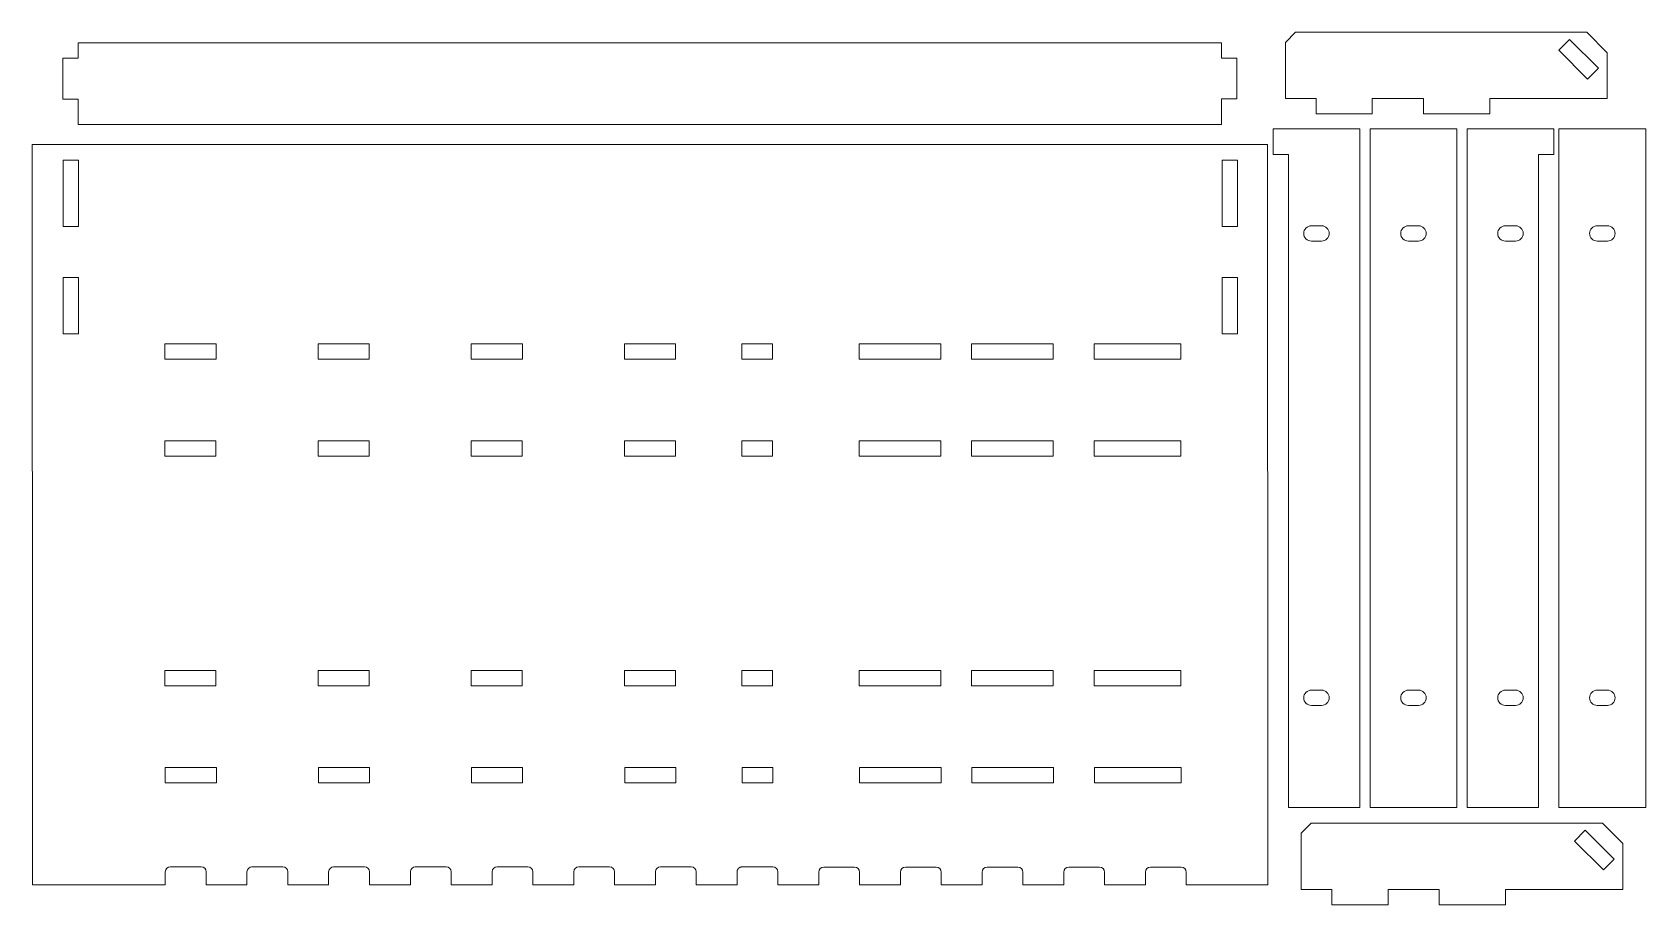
# Model space of a CAD drawing. Header units: millimetres. Extents: x -146 to 399, y -87 to 84.
# Drawn here: x 83 to 399, y -87.1 to 83.9 of the extents above; entities that cross this region are included whole.
import ezdxf

# ---------------------------------------------------------------- set-up
doc = ezdxf.new("R2010")
doc.units = ezdxf.units.MM
doc.header["$MEASUREMENT"] = 0
doc.layers.add('Layer 1', color=7, linetype='Continuous')

msp = doc.modelspace()

# ---------------------------------------------------------------- linework, layer by layer
at = {"layer": 'Layer 1', "lineweight": 9}
for points in [[(345.0166, -68.0649), (362.0166, -68.0649), (362.0166, 64.9351), (345.0166, 64.9351), (345.0166, -68.0649)], [(382.0166, -68.0649), (399.0166, -68.0649), (399.0166, 64.9351), (382.0166, 64.9351), (382.0166, -68.0649)], [(89.0166, 45.7833), (92.0166, 45.7833), (92.0166, 58.7833), (89.0166, 58.7833), (89.0166, 45.7833)], [(316.0166, 45.7833), (319.0166, 45.7833), (319.0166, 58.7833), (316.0166, 58.7833), (316.0166, 45.7833)], [(89.0166, 24.7833), (92.0166, 24.7833), (92.0166, 35.7833), (89.0166, 35.7833), (89.0166, 24.7833)], [(316.0166, 24.7833), (319.0166, 24.7833), (319.0166, 35.7833), (316.0166, 35.7833), (316.0166, 24.7833)], [(108.957, 19.7808), (118.957, 19.7808), (118.957, 22.7808), (108.957, 22.7808), (108.957, 19.7808)], [(138.957, 19.7808), (148.957, 19.7808), (148.957, 22.7808), (138.957, 22.7808), (138.957, 19.7808)], [(168.957, 19.7808), (178.957, 19.7808), (178.957, 22.7808), (168.957, 22.7808), (168.957, 19.7808)], [(198.957, 19.7808), (208.957, 19.7808), (208.957, 22.7808), (198.957, 22.7808), (198.957, 19.7808)], [(221.957, 19.7808), (227.957, 19.7808), (227.957, 22.7808), (221.957, 22.7808), (221.957, 19.7808)], [(244.957, 19.7808), (260.957, 19.7808), (260.957, 22.7808), (244.957, 22.7808), (244.957, 19.7808)], [(266.957, 19.7808), (282.957, 19.7808), (282.957, 22.7808), (266.957, 22.7808), (266.957, 19.7808)], [(290.957, 19.7808), (307.957, 19.7808), (307.957, 22.7808), (290.957, 22.7808), (290.957, 19.7808)], [(108.9408, 0.7808), (118.9408, 0.7808), (118.9408, 3.7808), (108.9408, 3.7808), (108.9408, 0.7808)], [(138.9408, 0.7808), (148.9408, 0.7808), (148.9408, 3.7808), (138.9408, 3.7808), (138.9408, 0.7808)], [(168.9408, 0.7808), (178.9408, 0.7808), (178.9408, 3.7808), (168.9408, 3.7808), (168.9408, 0.7808)], [(198.9408, 0.7808), (208.9408, 0.7808), (208.9408, 3.7808), (198.9408, 3.7808), (198.9408, 0.7808)], [(221.9408, 0.7808), (227.9408, 0.7808), (227.9408, 3.7808), (221.9408, 3.7808), (221.9408, 0.7808)], [(244.9408, 0.7808), (260.9408, 0.7808), (260.9408, 3.7808), (244.9408, 3.7808), (244.9408, 0.7808)], [(266.9408, 0.7808), (282.9408, 0.7808), (282.9408, 3.7808), (266.9408, 3.7808), (266.9408, 0.7808)], [(290.9408, 0.7808), (307.9408, 0.7808), (307.9408, 3.7808), (290.9408, 3.7808), (290.9408, 0.7808)], [(108.9408, -44.2192), (118.9408, -44.2192), (118.9408, -41.2192), (108.9408, -41.2192), (108.9408, -44.2192)], [(138.9408, -44.2192), (148.9408, -44.2192), (148.9408, -41.2192), (138.9408, -41.2192), (138.9408, -44.2192)], [(168.9408, -44.2192), (178.9408, -44.2192), (178.9408, -41.2192), (168.9408, -41.2192), (168.9408, -44.2192)], [(198.9408, -44.2192), (208.9408, -44.2192), (208.9408, -41.2192), (198.9408, -41.2192), (198.9408, -44.2192)], [(221.9408, -44.2192), (227.9408, -44.2192), (227.9408, -41.2192), (221.9408, -41.2192), (221.9408, -44.2192)], [(244.9408, -44.2192), (260.9408, -44.2192), (260.9408, -41.2192), (244.9408, -41.2192), (244.9408, -44.2192)], [(266.9408, -44.2192), (282.9408, -44.2192), (282.9408, -41.2192), (266.9408, -41.2192), (266.9408, -44.2192)], [(290.9408, -44.2192), (307.9408, -44.2192), (307.9408, -41.2192), (290.9408, -41.2192), (290.9408, -44.2192)], [(109.0166, -63.2167), (119.0166, -63.2167), (119.0166, -60.2167), (109.0166, -60.2167), (109.0166, -63.2167)], [(139.0166, -63.2167), (149.0166, -63.2167), (149.0166, -60.2167), (139.0166, -60.2167), (139.0166, -63.2167)], [(169.0166, -63.2167), (179.0166, -63.2167), (179.0166, -60.2167), (169.0166, -60.2167), (169.0166, -63.2167)], [(199.0166, -63.2167), (209.0166, -63.2167), (209.0166, -60.2167), (199.0166, -60.2167), (199.0166, -63.2167)], [(222.0166, -63.2167), (228.0166, -63.2167), (228.0166, -60.2167), (222.0166, -60.2167), (222.0166, -63.2167)], [(245.0166, -63.2167), (261.0166, -63.2167), (261.0166, -60.2167), (245.0166, -60.2167), (245.0166, -63.2167)], [(267.0166, -63.2167), (283.0166, -63.2167), (283.0166, -60.2167), (267.0166, -60.2167), (267.0166, -63.2167)], [(291.0166, -63.2167), (308.0166, -63.2167), (308.0166, -60.2167), (291.0166, -60.2167), (291.0166, -63.2167)]]:
    msp.add_lwpolyline(points, close=True, dxfattribs=at)
for points, knots in [([(334.457, 70.8687), (334.457, 70.8687), (334.457, 67.8687), (334.457, 67.8687), (334.457, 67.8687), (334.457, 67.8687), (345.457, 67.8687), (345.457, 67.8687), (345.457, 67.8687), (345.457, 67.8687), (345.457, 70.8687), (345.457, 70.8687), (345.457, 70.8687), (345.457, 70.8687), (355.457, 70.8687), (355.457, 70.8687), (355.457, 70.8687), (355.457, 70.8687), (355.457, 67.8687), (355.457, 67.8687), (355.457, 67.8687), (355.457, 67.8687), (368.457, 67.8687), (368.457, 67.8687), (368.457, 67.8687), (368.457, 67.8687), (368.457, 70.8687), (368.457, 70.8687), (368.457, 70.8687), (368.457, 70.8687), (391.457, 70.8687), (391.457, 70.8687), (391.457, 70.8687), (391.457, 70.8687), (391.457, 79.8627), (391.457, 79.8627), (391.457, 79.8627), (391.457, 79.8627), (387.4533, 83.8687), (387.4533, 83.8687), (387.4533, 83.8687), (387.4533, 83.8687), (330.4359, 83.8687), (330.4359, 83.8687), (330.4359, 83.8687), (330.4359, 83.8687), (330.4359, 83.8687), (330.4359, 83.8687), (330.4359, 83.8687), (330.4359, 83.8687), (328.457, 81.8687), (328.457, 81.8687), (328.457, 81.8687), (328.457, 81.8687), (328.457, 70.8687), (328.457, 70.8687), (328.457, 70.8687), (328.457, 70.8687), (334.457, 70.8687), (334.457, 70.8687)], [0, 0, 0, 0, 0.0625, 0.0625, 0.0625, 0.0625, 0.125, 0.125, 0.125, 0.125, 0.1875, 0.1875, 0.1875, 0.1875, 0.25, 0.25, 0.25, 0.25, 0.3125, 0.3125, 0.3125, 0.3125, 0.375, 0.375, 0.375, 0.375, 0.4375, 0.4375, 0.4375, 0.4375, 0.5, 0.5, 0.5, 0.5, 0.5625, 0.5625, 0.5625, 0.5625, 0.625, 0.625, 0.625, 0.625, 0.6875, 0.6875, 0.6875, 0.6875, 0.75, 0.75, 0.75, 0.75, 0.8125, 0.8125, 0.8125, 0.8125, 0.875, 0.875, 0.875, 0.875, 1, 1, 1, 1]), ([(384.1001, 82.4687), (384.1001, 82.4687), (389.757, 76.8118), (389.757, 76.8118), (389.757, 76.8118), (389.757, 76.8118), (387.6357, 74.6905), (387.6357, 74.6905), (387.6357, 74.6905), (387.6357, 74.6905), (381.9788, 80.3474), (381.9788, 80.3474), (381.9788, 80.3474), (381.9788, 80.3474), (384.1001, 82.4687), (384.1001, 82.4687)], [0, 0, 0, 0, 0.2, 0.2, 0.2, 0.2, 0.4, 0.4, 0.4, 0.4, 0.6, 0.6, 0.6, 0.6, 1, 1, 1, 1]), ([(91.9408, 81.7808), (91.9408, 81.7808), (315.9408, 81.7808), (315.9408, 81.7808), (315.9408, 81.7808), (315.9408, 81.7808), (315.9408, 78.7964), (315.9408, 78.7964), (315.9408, 78.7964), (315.9408, 78.7964), (318.9408, 78.7964), (318.9408, 78.7964), (318.9408, 78.7964), (318.9408, 78.7964), (318.9408, 70.7964), (318.9408, 70.7964), (318.9408, 70.7964), (318.9408, 70.7964), (315.9408, 70.7964), (315.9408, 70.7964), (315.9408, 70.7964), (315.9408, 70.7964), (315.9408, 65.7808), (315.9408, 65.7808), (315.9408, 65.7808), (315.9408, 65.7808), (91.9408, 65.7808), (91.9408, 65.7808), (91.9408, 65.7808), (91.9408, 65.7808), (91.9408, 70.7808), (91.9408, 70.7808), (91.9408, 70.7808), (91.9408, 70.7808), (88.9408, 70.7808), (88.9408, 70.7808), (88.9408, 70.7808), (88.9408, 70.7808), (88.9408, 78.7808), (88.9408, 78.7808), (88.9408, 78.7808), (88.9408, 78.7808), (91.9408, 78.7808), (91.9408, 78.7808), (91.9408, 78.7808), (91.9408, 78.7808), (91.9408, 81.7808), (91.9408, 81.7808)], [0, 0, 0, 0, 0.07692308, 0.07692308, 0.07692308, 0.07692308, 0.15384615, 0.15384615, 0.15384615, 0.15384615, 0.23076923, 0.23076923, 0.23076923, 0.23076923, 0.30769231, 0.30769231, 0.30769231, 0.30769231, 0.38461538, 0.38461538, 0.38461538, 0.38461538, 0.46153846, 0.46153846, 0.46153846, 0.46153846, 0.53846154, 0.53846154, 0.53846154, 0.53846154, 0.61538462, 0.61538462, 0.61538462, 0.61538462, 0.69230769, 0.69230769, 0.69230769, 0.69230769, 0.76923077, 0.76923077, 0.76923077, 0.76923077, 0.84615385, 0.84615385, 0.84615385, 0.84615385, 1, 1, 1, 1]), ([(326.0166, 64.9351), (326.0166, 64.9351), (343.0166, 64.9351), (343.0166, 64.9351), (343.0166, 64.9351), (343.0166, 64.9351), (343.0166, 59.9351), (343.0166, 59.9351), (343.0166, 59.9351), (343.0166, 59.9351), (343.0166, -68.0649), (343.0166, -68.0649), (343.0166, -68.0649), (343.0166, -68.0649), (329.0166, -68.0649), (329.0166, -68.0649), (329.0166, -68.0649), (329.0166, -68.0649), (329.0166, 59.9351), (329.0166, 59.9351), (329.0166, 59.9351), (329.0166, 59.9351), (326.0166, 59.9351), (326.0166, 59.9351), (326.0166, 59.9351), (326.0166, 59.9351), (326.0166, 64.9351), (326.0166, 64.9351)], [0, 0, 0, 0, 0.125, 0.125, 0.125, 0.125, 0.25, 0.25, 0.25, 0.25, 0.375, 0.375, 0.375, 0.375, 0.5, 0.5, 0.5, 0.5, 0.625, 0.625, 0.625, 0.625, 0.75, 0.75, 0.75, 0.75, 1, 1, 1, 1]), ([(381.0166, 64.9351), (381.0166, 64.9351), (364.0166, 64.9351), (364.0166, 64.9351), (364.0166, 64.9351), (364.0166, 64.9351), (364.0166, 59.9351), (364.0166, 59.9351), (364.0166, 59.9351), (364.0166, 59.9351), (364.0166, -68.0649), (364.0166, -68.0649), (364.0166, -68.0649), (364.0166, -68.0649), (378.0166, -68.0649), (378.0166, -68.0649), (378.0166, -68.0649), (378.0166, -68.0649), (378.0166, 59.9351), (378.0166, 59.9351), (378.0166, 59.9351), (378.0166, 59.9351), (381.0166, 59.9351), (381.0166, 59.9351), (381.0166, 59.9351), (381.0166, 59.9351), (381.0166, 64.9351), (381.0166, 64.9351)], [0, 0, 0, 0, 0.125, 0.125, 0.125, 0.125, 0.25, 0.25, 0.25, 0.25, 0.375, 0.375, 0.375, 0.375, 0.5, 0.5, 0.5, 0.5, 0.625, 0.625, 0.625, 0.625, 0.75, 0.75, 0.75, 0.75, 1, 1, 1, 1]), ([(83.0166, -66.2167), (83.0166, -66.2167), (83.0166, -83.2167), (83.0166, -83.2167), (83.0166, -83.2167), (83.0166, -83.2167), (109.0166, -83.2167), (109.0166, -83.2167), (109.0166, -83.2167), (109.0166, -83.2167), (109.0166, -80.6683), (109.0166, -80.6683), (109.0166, -80.6683), (109.0166, -80.1307), (109.4565, -79.6906), (109.9943, -79.6906), (109.9943, -79.6906), (109.9943, -79.6906), (116.0389, -79.6906), (116.0389, -79.6906), (116.0389, -79.6906), (116.5767, -79.6906), (117.0166, -80.131), (117.0166, -80.6683), (117.0166, -80.6683), (117.0166, -80.6683), (117.0166, -83.2167), (117.0166, -83.2167), (117.0166, -83.2167), (117.0166, -83.2167), (125.0166, -83.2167), (125.0166, -83.2167), (125.0166, -83.2167), (125.0166, -83.2167), (125.0166, -80.6944), (125.0166, -80.6944), (125.0166, -80.6944), (125.0166, -80.1566), (125.4565, -79.7167), (125.9943, -79.7167), (125.9943, -79.7167), (125.9943, -79.7167), (132.0389, -79.7167), (132.0389, -79.7167), (132.0389, -79.7167), (132.5767, -79.7167), (133.0166, -80.1571), (133.0166, -80.6944), (133.0166, -80.6944), (133.0166, -80.6944), (133.0166, -83.2167), (133.0166, -83.2167), (133.0166, -83.2167), (133.0166, -83.2167), (141.0166, -83.2167), (141.0166, -83.2167), (141.0166, -83.2167), (141.0166, -83.2167), (141.0166, -80.6944), (141.0166, -80.6944), (141.0166, -80.6944), (141.0166, -80.1566), (141.4565, -79.7167), (141.9943, -79.7167), (141.9943, -79.7167), (141.9943, -79.7167), (148.0389, -79.7167), (148.0389, -79.7167), (148.0389, -79.7167), (148.5767, -79.7167), (149.0166, -80.1571), (149.0166, -80.6944), (149.0166, -80.6944), (149.0166, -80.6944), (149.0166, -83.2167), (149.0166, -83.2167), (149.0166, -83.2167), (149.0166, -83.2167), (157.0166, -83.2167), (157.0166, -83.2167), (157.0166, -83.2167), (157.0166, -83.2167), (157.0166, -80.6944), (157.0166, -80.6944), (157.0166, -80.6944), (157.0166, -80.1566), (157.4565, -79.7167), (157.9943, -79.7167), (157.9943, -79.7167), (157.9943, -79.7167), (164.0389, -79.7167), (164.0389, -79.7167), (164.0389, -79.7167), (164.5767, -79.7167), (165.0166, -80.1571), (165.0166, -80.6944), (165.0166, -80.6944), (165.0166, -80.6944), (165.0166, -83.2167), (165.0166, -83.2167), (165.0166, -83.2167), (165.0166, -83.2167), (173.0166, -83.2167), (173.0166, -83.2167), (173.0166, -83.2167), (173.0166, -83.2167), (173.0166, -80.6944), (173.0166, -80.6944), (173.0166, -80.6944), (173.0166, -80.1566), (173.4565, -79.7167), (173.9943, -79.7167), (173.9943, -79.7167), (173.9943, -79.7167), (180.0389, -79.7167), (180.0389, -79.7167), (180.0389, -79.7167), (180.5767, -79.7167), (181.0166, -80.1571), (181.0166, -80.6944), (181.0166, -80.6944), (181.0166, -80.6944), (181.0166, -83.2167), (181.0166, -83.2167), (181.0166, -83.2167), (181.0166, -83.2167), (189.0166, -83.2167), (189.0166, -83.2167), (189.0166, -83.2167), (189.0166, -83.2167), (189.0166, -80.6944), (189.0166, -80.6944), (189.0166, -80.6944), (189.0166, -80.1566), (189.4565, -79.7167), (189.9943, -79.7167), (189.9943, -79.7167), (189.9943, -79.7167), (196.0389, -79.7167), (196.0389, -79.7167), (196.0389, -79.7167), (196.5767, -79.7167), (197.0166, -80.1571), (197.0166, -80.6944), (197.0166, -80.6944), (197.0166, -80.6944), (197.0166, -83.2167), (197.0166, -83.2167), (197.0166, -83.2167), (197.0166, -83.2167), (205.0166, -83.2167), (205.0166, -83.2167), (205.0166, -83.2167), (205.0166, -83.2167), (205.0166, -80.6944), (205.0166, -80.6944), (205.0166, -80.6944), (205.0166, -80.1566), (205.4565, -79.7167), (205.9943, -79.7167), (205.9943, -79.7167), (205.9943, -79.7167), (212.0389, -79.7167), (212.0389, -79.7167), (212.0389, -79.7167), (212.5767, -79.7167), (213.0166, -80.1571), (213.0166, -80.6944), (213.0166, -80.6944), (213.0166, -80.6944), (213.0166, -83.2167), (213.0166, -83.2167), (213.0166, -83.2167), (213.0166, -83.2167), (221.0166, -83.2167), (221.0166, -83.2167), (221.0166, -83.2167), (221.0166, -83.2167), (221.0166, -80.6944), (221.0166, -80.6944), (221.0166, -80.6944), (221.0166, -80.6944), (221.0169, -80.6693), (221.0169, -80.6693), (221.0169, -80.6693), (221.0169, -80.6693), (221.0179, -80.6443), (221.0179, -80.6443), (221.0179, -80.6443), (221.0179, -80.6443), (221.0195, -80.6195), (221.0195, -80.6195), (221.0195, -80.6195), (221.0195, -80.6195), (221.0217, -80.5948), (221.0217, -80.5948), (221.0217, -80.5948), (221.0217, -80.5948), (221.0245, -80.5704), (221.0245, -80.5704), (221.0245, -80.5704), (221.0245, -80.5704), (221.0245, -80.5703), (221.0245, -80.5703), (221.0245, -80.5703), (221.0245, -80.5703), (221.0279, -80.5461), (221.0279, -80.5461), (221.0279, -80.5461), (221.0279, -80.5461), (221.0279, -80.546), (221.0279, -80.546), (221.0279, -80.546), (221.0279, -80.546), (221.0319, -80.522), (221.0319, -80.522), (221.0319, -80.522), (221.0319, -80.522), (221.0319, -80.5219), (221.0319, -80.5219), (221.0319, -80.5219), (221.0319, -80.5219), (221.0366, -80.4981), (221.0366, -80.4981), (221.0366, -80.4981), (221.0366, -80.4981), (221.0366, -80.498), (221.0366, -80.498), (221.0366, -80.498), (221.0399, -80.4822), (221.0435, -80.4665), (221.0475, -80.4509), (221.0475, -80.4509), (221.0475, -80.4509), (221.0475, -80.4508), (221.0475, -80.4508), (221.0475, -80.4508), (221.0515, -80.4352), (221.0559, -80.4199), (221.0607, -80.4046), (221.0607, -80.4046), (221.0607, -80.4046), (221.0607, -80.4045), (221.0607, -80.4045), (221.0607, -80.4045), (221.0607, -80.4045), (221.0682, -80.3818), (221.0682, -80.3818), (221.0682, -80.3818), (221.0682, -80.3818), (221.0682, -80.3817), (221.0682, -80.3817), (221.0682, -80.3817), (221.0682, -80.3817), (221.0762, -80.3592), (221.0762, -80.3592), (221.0762, -80.3592), (221.0762, -80.3592), (221.0762, -80.3591), (221.0762, -80.3591), (221.0762, -80.3591), (221.0762, -80.3591), (221.0847, -80.3369), (221.0847, -80.3369), (221.0847, -80.3369), (221.0847, -80.3369), (221.0847, -80.3368), (221.0847, -80.3368), (221.0847, -80.3368), (221.0905, -80.322), (221.0967, -80.3075), (221.1033, -80.2931), (221.1033, -80.2931), (221.1033, -80.2931), (221.1033, -80.293), (221.1033, -80.293), (221.1033, -80.293), (221.1033, -80.293), (221.1134, -80.2716), (221.1134, -80.2716), (221.1134, -80.2716), (221.1134, -80.2716), (221.1134, -80.2715), (221.1134, -80.2715), (221.1134, -80.2715), (221.1134, -80.2715), (221.124, -80.2504), (221.124, -80.2504), (221.124, -80.2504), (221.124, -80.2504), (221.124, -80.2503), (221.124, -80.2503), (221.124, -80.2503), (221.1313, -80.2363), (221.1387, -80.2224), (221.1466, -80.2088), (221.1466, -80.2088), (221.1466, -80.2088), (221.1466, -80.2087), (221.1466, -80.2087), (221.1466, -80.2087), (221.1545, -80.1952), (221.1627, -80.1817), (221.1712, -80.1685), (221.1712, -80.1685), (221.1712, -80.1685), (221.1712, -80.1684), (221.1712, -80.1684), (221.1712, -80.1684), (221.1797, -80.1553), (221.1885, -80.1423), (221.1976, -80.1295), (221.1976, -80.1295), (221.1976, -80.1295), (221.1976, -80.1294), (221.1976, -80.1294), (221.1976, -80.1294), (221.1976, -80.1294), (221.2115, -80.1105), (221.2115, -80.1105), (221.2115, -80.1105), (221.2115, -80.1105), (221.2115, -80.1104), (221.2115, -80.1104), (221.2115, -80.1104), (221.2115, -80.1104), (221.2258, -80.0918), (221.2258, -80.0918), (221.2258, -80.0918), (221.2258, -80.0918), (221.2258, -80.0917), (221.2258, -80.0917), (221.2258, -80.0917), (221.2258, -80.0917), (221.2406, -80.0735), (221.2406, -80.0735), (221.2406, -80.0735), (221.2406, -80.0735), (221.2406, -80.0734), (221.2406, -80.0734), (221.2406, -80.0734), (221.2556, -80.0554), (221.2712, -80.0378), (221.2874, -80.0208), (221.2874, -80.0208), (221.2874, -80.0208), (221.2874, -80.0207), (221.2874, -80.0207), (221.2874, -80.0207), (221.2874, -80.0207), (221.3038, -80.004), (221.3038, -80.004), (221.3038, -80.004), (221.3038, -80.004), (221.3038, -80.0039), (221.3038, -80.0039), (221.3038, -80.0039), (221.3038, -80.0039), (221.3206, -79.9876), (221.3206, -79.9876), (221.3206, -79.9876), (221.3206, -79.9876), (221.3206, -79.9875), (221.3206, -79.9875), (221.3206, -79.9875), (221.3375, -79.9713), (221.3552, -79.9558), (221.3733, -79.9408), (221.3733, -79.9408), (221.3733, -79.9408), (221.3733, -79.9407), (221.3733, -79.9407), (221.3733, -79.9407), (221.3733, -79.9407), (221.3916, -79.926), (221.3916, -79.926), (221.3916, -79.926), (221.3916, -79.926), (221.3916, -79.9259), (221.3916, -79.9259), (221.3916, -79.9259), (221.3916, -79.9259), (221.4103, -79.9117), (221.4103, -79.9117), (221.4103, -79.9117), (221.4103, -79.9117), (221.4103, -79.9116), (221.4103, -79.9116), (221.4103, -79.9116), (221.4103, -79.9116), (221.4293, -79.8978), (221.4293, -79.8978), (221.4293, -79.8978), (221.4293, -79.8978), (221.4293, -79.8977), (221.4293, -79.8977), (221.4293, -79.8977), (221.4421, -79.8886), (221.4551, -79.8798), (221.4683, -79.8713), (221.4683, -79.8713), (221.4683, -79.8713), (221.4883, -79.8588), (221.4883, -79.8588), (221.4883, -79.8588), (221.4883, -79.8588), (221.4883, -79.8587), (221.4883, -79.8587), (221.4883, -79.8587), (221.5085, -79.8464), (221.5291, -79.8349), (221.5502, -79.8241), (221.5502, -79.8241), (221.5502, -79.8241), (221.5714, -79.8135), (221.5714, -79.8135), (221.5714, -79.8135), (221.5714, -79.8135), (221.5929, -79.8035), (221.5929, -79.8035), (221.5929, -79.8035), (221.5929, -79.8035), (221.5929, -79.8034), (221.5929, -79.8034), (221.5929, -79.8034), (221.5929, -79.8034), (221.6147, -79.7939), (221.6147, -79.7939), (221.6147, -79.7939), (221.6147, -79.7939), (221.6147, -79.7938), (221.6147, -79.7938), (221.6147, -79.7938), (221.6147, -79.7938), (221.6367, -79.7848), (221.6367, -79.7848), (221.6367, -79.7848), (221.6367, -79.7848), (221.659, -79.7763), (221.659, -79.7763), (221.659, -79.7763), (221.659, -79.7763), (221.6816, -79.7683), (221.6816, -79.7683), (221.6816, -79.7683), (221.6816, -79.7683), (221.7044, -79.7609), (221.7044, -79.7609), (221.7044, -79.7609), (221.7044, -79.7609), (221.7044, -79.7608), (221.7044, -79.7608), (221.7044, -79.7608), (221.7044, -79.7608), (221.7274, -79.754), (221.7274, -79.754), (221.7274, -79.754), (221.7274, -79.754), (221.7274, -79.7539), (221.7274, -79.7539), (221.7274, -79.7539), (221.7274, -79.7539), (221.7507, -79.7476), (221.7507, -79.7476), (221.7507, -79.7476), (221.7507, -79.7476), (221.7742, -79.7419), (221.7742, -79.7419), (221.7742, -79.7419), (221.7742, -79.7419), (221.7742, -79.7418), (221.7742, -79.7418), (221.7742, -79.7418), (221.7742, -79.7418), (221.7979, -79.7367), (221.7979, -79.7367), (221.7979, -79.7367), (221.7979, -79.7367), (221.8218, -79.732), (221.8218, -79.732), (221.8218, -79.732), (221.8218, -79.732), (221.8459, -79.728), (221.8459, -79.728), (221.8459, -79.728), (221.8459, -79.728), (221.8702, -79.7246), (221.8702, -79.7246), (221.8702, -79.7246), (221.8702, -79.7246), (221.8947, -79.7218), (221.8947, -79.7218), (221.8947, -79.7218), (221.8947, -79.7218), (221.9194, -79.7196), (221.9194, -79.7196), (221.9194, -79.7196), (221.9194, -79.7196), (221.9442, -79.718), (221.9442, -79.718), (221.9442, -79.718), (221.9442, -79.718), (221.9692, -79.717), (221.9692, -79.717), (221.9692, -79.717), (221.9692, -79.717), (221.9943, -79.7167), (221.9943, -79.7167), (221.9943, -79.7167), (221.9943, -79.7167), (228.0389, -79.7167), (228.0389, -79.7167), (228.0389, -79.7167), (228.5767, -79.7167), (229.0166, -80.1571), (229.0166, -80.6944), (229.0166, -80.6944), (229.0166, -80.6944), (229.0166, -83.2167), (229.0166, -83.2167), (229.0166, -83.2167), (229.0166, -83.2167), (237.0166, -83.2167), (237.0166, -83.2167), (237.0166, -83.2167), (237.0166, -83.2167), (237.0166, -80.7205), (237.0166, -80.7205), (237.0166, -80.7205), (237.0166, -80.1827), (237.4565, -79.7428), (237.9943, -79.7428), (237.9943, -79.7428), (237.9943, -79.7428), (244.0389, -79.7428), (244.0389, -79.7428), (244.0389, -79.7428), (244.5767, -79.7428), (245.0166, -80.1832), (245.0166, -80.7205), (245.0166, -80.7205), (245.0166, -80.7205), (245.0166, -83.2167), (245.0166, -83.2167), (245.0166, -83.2167), (245.0166, -83.2167), (253.0166, -83.2167), (253.0166, -83.2167), (253.0166, -83.2167), (253.0166, -83.2167), (253.0166, -80.7205), (253.0166, -80.7205), (253.0166, -80.7205), (253.0166, -80.1827), (253.4565, -79.7428), (253.9943, -79.7428), (253.9943, -79.7428), (253.9943, -79.7428), (260.0389, -79.7428), (260.0389, -79.7428), (260.0389, -79.7428), (260.5767, -79.7428), (261.0166, -80.1832), (261.0166, -80.7205), (261.0166, -80.7205), (261.0166, -80.7205), (261.0166, -83.2167), (261.0166, -83.2167), (261.0166, -83.2167), (261.0166, -83.2167), (269.0166, -83.2167), (269.0166, -83.2167), (269.0166, -83.2167), (269.0166, -83.2167), (269.0166, -80.7205), (269.0166, -80.7205), (269.0166, -80.7205), (269.0166, -80.1827), (269.4565, -79.7428), (269.9943, -79.7428), (269.9943, -79.7428), (269.9943, -79.7428), (276.0389, -79.7428), (276.0389, -79.7428), (276.0389, -79.7428), (276.5767, -79.7428), (277.0166, -80.1832), (277.0166, -80.7205), (277.0166, -80.7205), (277.0166, -80.7205), (277.0166, -83.2167), (277.0166, -83.2167), (277.0166, -83.2167), (277.0166, -83.2167), (285.0166, -83.2167), (285.0166, -83.2167), (285.0166, -83.2167), (285.0166, -83.2167), (285.0166, -80.7205), (285.0166, -80.7205), (285.0166, -80.7205), (285.0166, -80.1827), (285.4565, -79.7428), (285.9943, -79.7428), (285.9943, -79.7428), (285.9943, -79.7428), (292.0389, -79.7428), (292.0389, -79.7428), (292.0389, -79.7428), (292.5767, -79.7428), (293.0166, -80.1832), (293.0166, -80.7205), (293.0166, -80.7205), (293.0166, -80.7205), (293.0166, -83.2167), (293.0166, -83.2167), (293.0166, -83.2167), (293.0166, -83.2167), (301.0166, -83.2167), (301.0166, -83.2167), (301.0166, -83.2167), (301.0166, -83.2167), (301.0166, -80.7205), (301.0166, -80.7205), (301.0166, -80.7205), (301.0166, -80.1827), (301.4565, -79.7428), (301.9943, -79.7428), (301.9943, -79.7428), (301.9943, -79.7428), (308.0389, -79.7428), (308.0389, -79.7428), (308.0389, -79.7428), (308.5766, -79.7428), (309.0166, -80.1832), (309.0166, -80.7205), (309.0166, -80.7205), (309.0166, -80.7205), (309.0166, -83.2167), (309.0166, -83.2167), (309.0166, -83.2167), (309.0166, -83.2167), (325.0166, -83.2167), (325.0166, -83.2167), (325.0166, -83.2167), (325.0166, -83.2167), (325.0166, -66.2167), (325.0166, -66.2167), (325.0166, -66.2167), (325.0166, -66.2167), (324.957, 61.8505), (324.957, 61.8505), (324.957, 61.8505), (324.957, 61.8505), (82.957, 61.8505), (82.957, 61.8505), (82.957, 61.8505), (82.957, 61.8505), (83.0166, -66.2167), (83.0166, -66.2167)], [0, 0, 0, 0, 0.0060241, 0.0060241, 0.0060241, 0.0060241, 0.01204819, 0.01204819, 0.01204819, 0.01204819, 0.01807229, 0.01807229, 0.01807229, 0.01807229, 0.02409639, 0.02409639, 0.02409639, 0.02409639, 0.03012048, 0.03012048, 0.03012048, 0.03012048, 0.03614458, 0.03614458, 0.03614458, 0.03614458, 0.04216867, 0.04216867, 0.04216867, 0.04216867, 0.04819277, 0.04819277, 0.04819277, 0.04819277, 0.05421687, 0.05421687, 0.05421687, 0.05421687, 0.06024096, 0.06024096, 0.06024096, 0.06024096, 0.06626506, 0.06626506, 0.06626506, 0.06626506, 0.07228916, 0.07228916, 0.07228916, 0.07228916, 0.07831325, 0.07831325, 0.07831325, 0.07831325, 0.08433735, 0.08433735, 0.08433735, 0.08433735, 0.09036145, 0.09036145, 0.09036145, 0.09036145, 0.09638554, 0.09638554, 0.09638554, 0.09638554, 0.10240964, 0.10240964, 0.10240964, 0.10240964, 0.10843373, 0.10843373, 0.10843373, 0.10843373, 0.11445783, 0.11445783, 0.11445783, 0.11445783, 0.12048193, 0.12048193, 0.12048193, 0.12048193, 0.12650602, 0.12650602, 0.12650602, 0.12650602, 0.13253012, 0.13253012, 0.13253012, 0.13253012, 0.13855422, 0.13855422, 0.13855422, 0.13855422, 0.14457831, 0.14457831, 0.14457831, 0.14457831, 0.15060241, 0.15060241, 0.15060241, 0.15060241, 0.15662651, 0.15662651, 0.15662651, 0.15662651, 0.1626506, 0.1626506, 0.1626506, 0.1626506, 0.1686747, 0.1686747, 0.1686747, 0.1686747, 0.1746988, 0.1746988, 0.1746988, 0.1746988, 0.18072289, 0.18072289, 0.18072289, 0.18072289, 0.18674699, 0.18674699, 0.18674699, 0.18674699, 0.19277108, 0.19277108, 0.19277108, 0.19277108, 0.19879518, 0.19879518, 0.19879518, 0.19879518, 0.20481928, 0.20481928, 0.20481928, 0.20481928, 0.21084337, 0.21084337, 0.21084337, 0.21084337, 0.21686747, 0.21686747, 0.21686747, 0.21686747, 0.22289157, 0.22289157, 0.22289157, 0.22289157, 0.22891566, 0.22891566, 0.22891566, 0.22891566, 0.23493976, 0.23493976, 0.23493976, 0.23493976, 0.24096386, 0.24096386, 0.24096386, 0.24096386, 0.24698795, 0.24698795, 0.24698795, 0.24698795, 0.25301205, 0.25301205, 0.25301205, 0.25301205, 0.25903614, 0.25903614, 0.25903614, 0.25903614, 0.26506024, 0.26506024, 0.26506024, 0.26506024, 0.27108434, 0.27108434, 0.27108434, 0.27108434, 0.27710843, 0.27710843, 0.27710843, 0.27710843, 0.28313253, 0.28313253, 0.28313253, 0.28313253, 0.28915663, 0.28915663, 0.28915663, 0.28915663, 0.29518072, 0.29518072, 0.29518072, 0.29518072, 0.30120482, 0.30120482, 0.30120482, 0.30120482, 0.30722892, 0.30722892, 0.30722892, 0.30722892, 0.31325301, 0.31325301, 0.31325301, 0.31325301, 0.31927711, 0.31927711, 0.31927711, 0.31927711, 0.3253012, 0.3253012, 0.3253012, 0.3253012, 0.3313253, 0.3313253, 0.3313253, 0.3313253, 0.3373494, 0.3373494, 0.3373494, 0.3373494, 0.34337349, 0.34337349, 0.34337349, 0.34337349, 0.34939759, 0.34939759, 0.34939759, 0.34939759, 0.35542169, 0.35542169, 0.35542169, 0.35542169, 0.36144578, 0.36144578, 0.36144578, 0.36144578, 0.36746988, 0.36746988, 0.36746988, 0.36746988, 0.37349398, 0.37349398, 0.37349398, 0.37349398, 0.37951807, 0.37951807, 0.37951807, 0.37951807, 0.38554217, 0.38554217, 0.38554217, 0.38554217, 0.39156627, 0.39156627, 0.39156627, 0.39156627, 0.39759036, 0.39759036, 0.39759036, 0.39759036, 0.40361446, 0.40361446, 0.40361446, 0.40361446, 0.40963855, 0.40963855, 0.40963855, 0.40963855, 0.41566265, 0.41566265, 0.41566265, 0.41566265, 0.42168675, 0.42168675, 0.42168675, 0.42168675, 0.42771084, 0.42771084, 0.42771084, 0.42771084, 0.43373494, 0.43373494, 0.43373494, 0.43373494, 0.43975904, 0.43975904, 0.43975904, 0.43975904, 0.44578313, 0.44578313, 0.44578313, 0.44578313, 0.45180723, 0.45180723, 0.45180723, 0.45180723, 0.45783133, 0.45783133, 0.45783133, 0.45783133, 0.46385542, 0.46385542, 0.46385542, 0.46385542, 0.46987952, 0.46987952, 0.46987952, 0.46987952, 0.47590361, 0.47590361, 0.47590361, 0.47590361, 0.48192771, 0.48192771, 0.48192771, 0.48192771, 0.48795181, 0.48795181, 0.48795181, 0.48795181, 0.4939759, 0.4939759, 0.4939759, 0.4939759, 0.5, 0.5, 0.5, 0.5, 0.5060241, 0.5060241, 0.5060241, 0.5060241, 0.51204819, 0.51204819, 0.51204819, 0.51204819, 0.51807229, 0.51807229, 0.51807229, 0.51807229, 0.52409639, 0.52409639, 0.52409639, 0.52409639, 0.53012048, 0.53012048, 0.53012048, 0.53012048, 0.53614458, 0.53614458, 0.53614458, 0.53614458, 0.54216867, 0.54216867, 0.54216867, 0.54216867, 0.54819277, 0.54819277, 0.54819277, 0.54819277, 0.55421687, 0.55421687, 0.55421687, 0.55421687, 0.56024096, 0.56024096, 0.56024096, 0.56024096, 0.56626506, 0.56626506, 0.56626506, 0.56626506, 0.57228916, 0.57228916, 0.57228916, 0.57228916, 0.57831325, 0.57831325, 0.57831325, 0.57831325, 0.58433735, 0.58433735, 0.58433735, 0.58433735, 0.59036145, 0.59036145, 0.59036145, 0.59036145, 0.59638554, 0.59638554, 0.59638554, 0.59638554, 0.60240964, 0.60240964, 0.60240964, 0.60240964, 0.60843373, 0.60843373, 0.60843373, 0.60843373, 0.61445783, 0.61445783, 0.61445783, 0.61445783, 0.62048193, 0.62048193, 0.62048193, 0.62048193, 0.62650602, 0.62650602, 0.62650602, 0.62650602, 0.63253012, 0.63253012, 0.63253012, 0.63253012, 0.63855422, 0.63855422, 0.63855422, 0.63855422, 0.64457831, 0.64457831, 0.64457831, 0.64457831, 0.65060241, 0.65060241, 0.65060241, 0.65060241, 0.65662651, 0.65662651, 0.65662651, 0.65662651, 0.6626506, 0.6626506, 0.6626506, 0.6626506, 0.6686747, 0.6686747, 0.6686747, 0.6686747, 0.6746988, 0.6746988, 0.6746988, 0.6746988, 0.68072289, 0.68072289, 0.68072289, 0.68072289, 0.68674699, 0.68674699, 0.68674699, 0.68674699, 0.69277108, 0.69277108, 0.69277108, 0.69277108, 0.69879518, 0.69879518, 0.69879518, 0.69879518, 0.70481928, 0.70481928, 0.70481928, 0.70481928, 0.71084337, 0.71084337, 0.71084337, 0.71084337, 0.71686747, 0.71686747, 0.71686747, 0.71686747, 0.72289157, 0.72289157, 0.72289157, 0.72289157, 0.72891566, 0.72891566, 0.72891566, 0.72891566, 0.73493976, 0.73493976, 0.73493976, 0.73493976, 0.74096386, 0.74096386, 0.74096386, 0.74096386, 0.74698795, 0.74698795, 0.74698795, 0.74698795, 0.75301205, 0.75301205, 0.75301205, 0.75301205, 0.75903614, 0.75903614, 0.75903614, 0.75903614, 0.76506024, 0.76506024, 0.76506024, 0.76506024, 0.77108434, 0.77108434, 0.77108434, 0.77108434, 0.77710843, 0.77710843, 0.77710843, 0.77710843, 0.78313253, 0.78313253, 0.78313253, 0.78313253, 0.78915663, 0.78915663, 0.78915663, 0.78915663, 0.79518072, 0.79518072, 0.79518072, 0.79518072, 0.80120482, 0.80120482, 0.80120482, 0.80120482, 0.80722892, 0.80722892, 0.80722892, 0.80722892, 0.81325301, 0.81325301, 0.81325301, 0.81325301, 0.81927711, 0.81927711, 0.81927711, 0.81927711, 0.8253012, 0.8253012, 0.8253012, 0.8253012, 0.8313253, 0.8313253, 0.8313253, 0.8313253, 0.8373494, 0.8373494, 0.8373494, 0.8373494, 0.84337349, 0.84337349, 0.84337349, 0.84337349, 0.84939759, 0.84939759, 0.84939759, 0.84939759, 0.85542169, 0.85542169, 0.85542169, 0.85542169, 0.86144578, 0.86144578, 0.86144578, 0.86144578, 0.86746988, 0.86746988, 0.86746988, 0.86746988, 0.87349398, 0.87349398, 0.87349398, 0.87349398, 0.87951807, 0.87951807, 0.87951807, 0.87951807, 0.88554217, 0.88554217, 0.88554217, 0.88554217, 0.89156627, 0.89156627, 0.89156627, 0.89156627, 0.89759036, 0.89759036, 0.89759036, 0.89759036, 0.90361446, 0.90361446, 0.90361446, 0.90361446, 0.90963855, 0.90963855, 0.90963855, 0.90963855, 0.91566265, 0.91566265, 0.91566265, 0.91566265, 0.92168675, 0.92168675, 0.92168675, 0.92168675, 0.92771084, 0.92771084, 0.92771084, 0.92771084, 0.93373494, 0.93373494, 0.93373494, 0.93373494, 0.93975904, 0.93975904, 0.93975904, 0.93975904, 0.94578313, 0.94578313, 0.94578313, 0.94578313, 0.95180723, 0.95180723, 0.95180723, 0.95180723, 0.95783133, 0.95783133, 0.95783133, 0.95783133, 0.96385542, 0.96385542, 0.96385542, 0.96385542, 0.96987952, 0.96987952, 0.96987952, 0.96987952, 0.97590361, 0.97590361, 0.97590361, 0.97590361, 0.98192771, 0.98192771, 0.98192771, 0.98192771, 0.98795181, 0.98795181, 0.98795181, 0.98795181, 1, 1, 1, 1]), ([(333.5166, 45.9351), (333.5166, 45.9351), (335.5166, 45.9351), (335.5166, 45.9351), (335.5166, 45.9351), (336.3416, 45.9351), (337.0166, 45.2601), (337.0166, 44.4351), (337.0166, 44.4351), (337.0166, 44.4351), (337.0166, 44.4351), (337.0166, 44.4351), (337.0166, 44.4351), (337.0166, 43.6101), (336.3416, 42.9351), (335.5166, 42.9351), (335.5166, 42.9351), (335.5166, 42.9351), (333.5166, 42.9351), (333.5166, 42.9351), (333.5166, 42.9351), (332.6916, 42.9351), (332.0166, 43.6101), (332.0166, 44.4351), (332.0166, 44.4351), (332.0166, 44.4351), (332.0166, 44.4351), (332.0166, 44.4351), (332.0166, 44.4351), (332.0166, 45.2601), (332.6916, 45.9351), (333.5166, 45.9351)], [0, 0, 0, 0, 0.11111111, 0.11111111, 0.11111111, 0.11111111, 0.22222222, 0.22222222, 0.22222222, 0.22222222, 0.33333333, 0.33333333, 0.33333333, 0.33333333, 0.44444444, 0.44444444, 0.44444444, 0.44444444, 0.55555556, 0.55555556, 0.55555556, 0.55555556, 0.66666667, 0.66666667, 0.66666667, 0.66666667, 0.77777778, 0.77777778, 0.77777778, 0.77777778, 1, 1, 1, 1]), ([(352.5166, 45.9351), (352.5166, 45.9351), (354.5166, 45.9351), (354.5166, 45.9351), (354.5166, 45.9351), (355.3416, 45.9351), (356.0166, 45.2601), (356.0166, 44.4351), (356.0166, 44.4351), (356.0166, 44.4351), (356.0166, 44.4351), (356.0166, 44.4351), (356.0166, 44.4351), (356.0166, 43.6101), (355.3416, 42.9351), (354.5166, 42.9351), (354.5166, 42.9351), (354.5166, 42.9351), (352.5166, 42.9351), (352.5166, 42.9351), (352.5166, 42.9351), (351.6916, 42.9351), (351.0166, 43.6101), (351.0166, 44.4351), (351.0166, 44.4351), (351.0166, 44.4351), (351.0166, 44.4351), (351.0166, 44.4351), (351.0166, 44.4351), (351.0166, 45.2601), (351.6916, 45.9351), (352.5166, 45.9351)], [0, 0, 0, 0, 0.11111111, 0.11111111, 0.11111111, 0.11111111, 0.22222222, 0.22222222, 0.22222222, 0.22222222, 0.33333333, 0.33333333, 0.33333333, 0.33333333, 0.44444444, 0.44444444, 0.44444444, 0.44444444, 0.55555556, 0.55555556, 0.55555556, 0.55555556, 0.66666667, 0.66666667, 0.66666667, 0.66666667, 0.77777778, 0.77777778, 0.77777778, 0.77777778, 1, 1, 1, 1]), ([(373.5166, 45.9351), (373.5166, 45.9351), (371.5166, 45.9351), (371.5166, 45.9351), (371.5166, 45.9351), (370.6916, 45.9351), (370.0166, 45.2601), (370.0166, 44.4351), (370.0166, 44.4351), (370.0166, 44.4351), (370.0166, 44.4351), (370.0166, 44.4351), (370.0166, 44.4351), (370.0166, 43.6101), (370.6916, 42.9351), (371.5166, 42.9351), (371.5166, 42.9351), (371.5166, 42.9351), (373.5166, 42.9351), (373.5166, 42.9351), (373.5166, 42.9351), (374.3416, 42.9351), (375.0166, 43.6101), (375.0166, 44.4351), (375.0166, 44.4351), (375.0166, 44.4351), (375.0166, 44.4351), (375.0166, 44.4351), (375.0166, 44.4351), (375.0166, 45.2601), (374.3416, 45.9351), (373.5166, 45.9351)], [0, 0, 0, 0, 0.11111111, 0.11111111, 0.11111111, 0.11111111, 0.22222222, 0.22222222, 0.22222222, 0.22222222, 0.33333333, 0.33333333, 0.33333333, 0.33333333, 0.44444444, 0.44444444, 0.44444444, 0.44444444, 0.55555556, 0.55555556, 0.55555556, 0.55555556, 0.66666667, 0.66666667, 0.66666667, 0.66666667, 0.77777778, 0.77777778, 0.77777778, 0.77777778, 1, 1, 1, 1]), ([(391.5166, 45.9351), (391.5166, 45.9351), (389.5166, 45.9351), (389.5166, 45.9351), (389.5166, 45.9351), (388.6916, 45.9351), (388.0166, 45.2601), (388.0166, 44.4351), (388.0166, 44.4351), (388.0166, 44.4351), (388.0166, 44.4351), (388.0166, 44.4351), (388.0166, 44.4351), (388.0166, 43.6101), (388.6916, 42.9351), (389.5166, 42.9351), (389.5166, 42.9351), (389.5166, 42.9351), (391.5166, 42.9351), (391.5166, 42.9351), (391.5166, 42.9351), (392.3416, 42.9351), (393.0166, 43.6101), (393.0166, 44.4351), (393.0166, 44.4351), (393.0166, 44.4351), (393.0166, 44.4351), (393.0166, 44.4351), (393.0166, 44.4351), (393.0166, 45.2601), (392.3416, 45.9351), (391.5166, 45.9351)], [0, 0, 0, 0, 0.11111111, 0.11111111, 0.11111111, 0.11111111, 0.22222222, 0.22222222, 0.22222222, 0.22222222, 0.33333333, 0.33333333, 0.33333333, 0.33333333, 0.44444444, 0.44444444, 0.44444444, 0.44444444, 0.55555556, 0.55555556, 0.55555556, 0.55555556, 0.66666667, 0.66666667, 0.66666667, 0.66666667, 0.77777778, 0.77777778, 0.77777778, 0.77777778, 1, 1, 1, 1]), ([(333.5166, -45.0649), (333.5166, -45.0649), (335.5166, -45.0649), (335.5166, -45.0649), (335.5166, -45.0649), (336.3416, -45.0649), (337.0166, -45.7399), (337.0166, -46.5649), (337.0166, -46.5649), (337.0166, -46.5649), (337.0166, -46.5649), (337.0166, -46.5649), (337.0166, -46.5649), (337.0166, -47.3899), (336.3416, -48.0649), (335.5166, -48.0649), (335.5166, -48.0649), (335.5166, -48.0649), (333.5166, -48.0649), (333.5166, -48.0649), (333.5166, -48.0649), (332.6916, -48.0649), (332.0166, -47.3899), (332.0166, -46.5649), (332.0166, -46.5649), (332.0166, -46.5649), (332.0166, -46.5649), (332.0166, -46.5649), (332.0166, -46.5649), (332.0166, -45.7399), (332.6916, -45.0649), (333.5166, -45.0649)], [0, 0, 0, 0, 0.11111111, 0.11111111, 0.11111111, 0.11111111, 0.22222222, 0.22222222, 0.22222222, 0.22222222, 0.33333333, 0.33333333, 0.33333333, 0.33333333, 0.44444444, 0.44444444, 0.44444444, 0.44444444, 0.55555556, 0.55555556, 0.55555556, 0.55555556, 0.66666667, 0.66666667, 0.66666667, 0.66666667, 0.77777778, 0.77777778, 0.77777778, 0.77777778, 1, 1, 1, 1]), ([(352.5166, -45.0649), (352.5166, -45.0649), (354.5166, -45.0649), (354.5166, -45.0649), (354.5166, -45.0649), (355.3416, -45.0649), (356.0166, -45.7399), (356.0166, -46.5649), (356.0166, -46.5649), (356.0166, -46.5649), (356.0166, -46.5649), (356.0166, -46.5649), (356.0166, -46.5649), (356.0166, -47.3899), (355.3416, -48.0649), (354.5166, -48.0649), (354.5166, -48.0649), (354.5166, -48.0649), (352.5166, -48.0649), (352.5166, -48.0649), (352.5166, -48.0649), (351.6916, -48.0649), (351.0166, -47.3899), (351.0166, -46.5649), (351.0166, -46.5649), (351.0166, -46.5649), (351.0166, -46.5649), (351.0166, -46.5649), (351.0166, -46.5649), (351.0166, -45.7399), (351.6916, -45.0649), (352.5166, -45.0649)], [0, 0, 0, 0, 0.11111111, 0.11111111, 0.11111111, 0.11111111, 0.22222222, 0.22222222, 0.22222222, 0.22222222, 0.33333333, 0.33333333, 0.33333333, 0.33333333, 0.44444444, 0.44444444, 0.44444444, 0.44444444, 0.55555556, 0.55555556, 0.55555556, 0.55555556, 0.66666667, 0.66666667, 0.66666667, 0.66666667, 0.77777778, 0.77777778, 0.77777778, 0.77777778, 1, 1, 1, 1]), ([(373.5166, -45.0649), (373.5166, -45.0649), (371.5166, -45.0649), (371.5166, -45.0649), (371.5166, -45.0649), (370.6916, -45.0649), (370.0166, -45.7399), (370.0166, -46.5649), (370.0166, -46.5649), (370.0166, -46.5649), (370.0166, -46.5649), (370.0166, -46.5649), (370.0166, -46.5649), (370.0166, -47.3899), (370.6916, -48.0649), (371.5166, -48.0649), (371.5166, -48.0649), (371.5166, -48.0649), (373.5166, -48.0649), (373.5166, -48.0649), (373.5166, -48.0649), (374.3416, -48.0649), (375.0166, -47.3899), (375.0166, -46.5649), (375.0166, -46.5649), (375.0166, -46.5649), (375.0166, -46.5649), (375.0166, -46.5649), (375.0166, -46.5649), (375.0166, -45.7399), (374.3416, -45.0649), (373.5166, -45.0649)], [0, 0, 0, 0, 0.11111111, 0.11111111, 0.11111111, 0.11111111, 0.22222222, 0.22222222, 0.22222222, 0.22222222, 0.33333333, 0.33333333, 0.33333333, 0.33333333, 0.44444444, 0.44444444, 0.44444444, 0.44444444, 0.55555556, 0.55555556, 0.55555556, 0.55555556, 0.66666667, 0.66666667, 0.66666667, 0.66666667, 0.77777778, 0.77777778, 0.77777778, 0.77777778, 1, 1, 1, 1]), ([(391.5166, -45.0649), (391.5166, -45.0649), (389.5166, -45.0649), (389.5166, -45.0649), (389.5166, -45.0649), (388.6916, -45.0649), (388.0166, -45.7399), (388.0166, -46.5649), (388.0166, -46.5649), (388.0166, -46.5649), (388.0166, -46.5649), (388.0166, -46.5649), (388.0166, -46.5649), (388.0166, -47.3899), (388.6916, -48.0649), (389.5166, -48.0649), (389.5166, -48.0649), (389.5166, -48.0649), (391.5166, -48.0649), (391.5166, -48.0649), (391.5166, -48.0649), (392.3416, -48.0649), (393.0166, -47.3899), (393.0166, -46.5649), (393.0166, -46.5649), (393.0166, -46.5649), (393.0166, -46.5649), (393.0166, -46.5649), (393.0166, -46.5649), (393.0166, -45.7399), (392.3416, -45.0649), (391.5166, -45.0649)], [0, 0, 0, 0, 0.11111111, 0.11111111, 0.11111111, 0.11111111, 0.22222222, 0.22222222, 0.22222222, 0.22222222, 0.33333333, 0.33333333, 0.33333333, 0.33333333, 0.44444444, 0.44444444, 0.44444444, 0.44444444, 0.55555556, 0.55555556, 0.55555556, 0.55555556, 0.66666667, 0.66666667, 0.66666667, 0.66666667, 0.77777778, 0.77777778, 0.77777778, 0.77777778, 1, 1, 1, 1]), ([(337.5328, -84.1313), (337.5328, -84.1313), (337.5328, -87.1313), (337.5328, -87.1313), (337.5328, -87.1313), (337.5328, -87.1313), (348.5328, -87.1313), (348.5328, -87.1313), (348.5328, -87.1313), (348.5328, -87.1313), (348.5328, -84.1313), (348.5328, -84.1313), (348.5328, -84.1313), (348.5328, -84.1313), (358.5328, -84.1313), (358.5328, -84.1313), (358.5328, -84.1313), (358.5328, -84.1313), (358.5328, -87.1313), (358.5328, -87.1313), (358.5328, -87.1313), (358.5328, -87.1313), (371.5328, -87.1313), (371.5328, -87.1313), (371.5328, -87.1313), (371.5328, -87.1313), (371.5328, -84.1313), (371.5328, -84.1313), (371.5328, -84.1313), (371.5328, -84.1313), (394.5328, -84.1313), (394.5328, -84.1313), (394.5328, -84.1313), (394.5328, -84.1313), (394.5328, -75.1373), (394.5328, -75.1373), (394.5328, -75.1373), (394.5328, -75.1373), (390.5291, -71.1313), (390.5291, -71.1313), (390.5291, -71.1313), (390.5291, -71.1313), (333.5117, -71.1313), (333.5117, -71.1313), (333.5117, -71.1313), (333.5117, -71.1313), (333.5117, -71.1313), (333.5117, -71.1313), (333.5117, -71.1313), (333.5117, -71.1313), (331.5328, -73.1313), (331.5328, -73.1313), (331.5328, -73.1313), (331.5328, -73.1313), (331.5328, -84.1313), (331.5328, -84.1313), (331.5328, -84.1313), (331.5328, -84.1313), (337.5328, -84.1313), (337.5328, -84.1313)], [0, 0, 0, 0, 0.0625, 0.0625, 0.0625, 0.0625, 0.125, 0.125, 0.125, 0.125, 0.1875, 0.1875, 0.1875, 0.1875, 0.25, 0.25, 0.25, 0.25, 0.3125, 0.3125, 0.3125, 0.3125, 0.375, 0.375, 0.375, 0.375, 0.4375, 0.4375, 0.4375, 0.4375, 0.5, 0.5, 0.5, 0.5, 0.5625, 0.5625, 0.5625, 0.5625, 0.625, 0.625, 0.625, 0.625, 0.6875, 0.6875, 0.6875, 0.6875, 0.75, 0.75, 0.75, 0.75, 0.8125, 0.8125, 0.8125, 0.8125, 0.875, 0.875, 0.875, 0.875, 1, 1, 1, 1]), ([(387.1759, -72.5313), (387.1759, -72.5313), (392.8328, -78.1882), (392.8328, -78.1882), (392.8328, -78.1882), (392.8328, -78.1882), (390.7115, -80.3095), (390.7115, -80.3095), (390.7115, -80.3095), (390.7115, -80.3095), (385.0546, -74.6526), (385.0546, -74.6526), (385.0546, -74.6526), (385.0546, -74.6526), (387.1759, -72.5313), (387.1759, -72.5313)], [0, 0, 0, 0, 0.2, 0.2, 0.2, 0.2, 0.4, 0.4, 0.4, 0.4, 0.6, 0.6, 0.6, 0.6, 1, 1, 1, 1])]:
    msp.add_open_spline(points, degree=3, knots=knots, dxfattribs=at)

doc.saveas('drawing.dxf')
